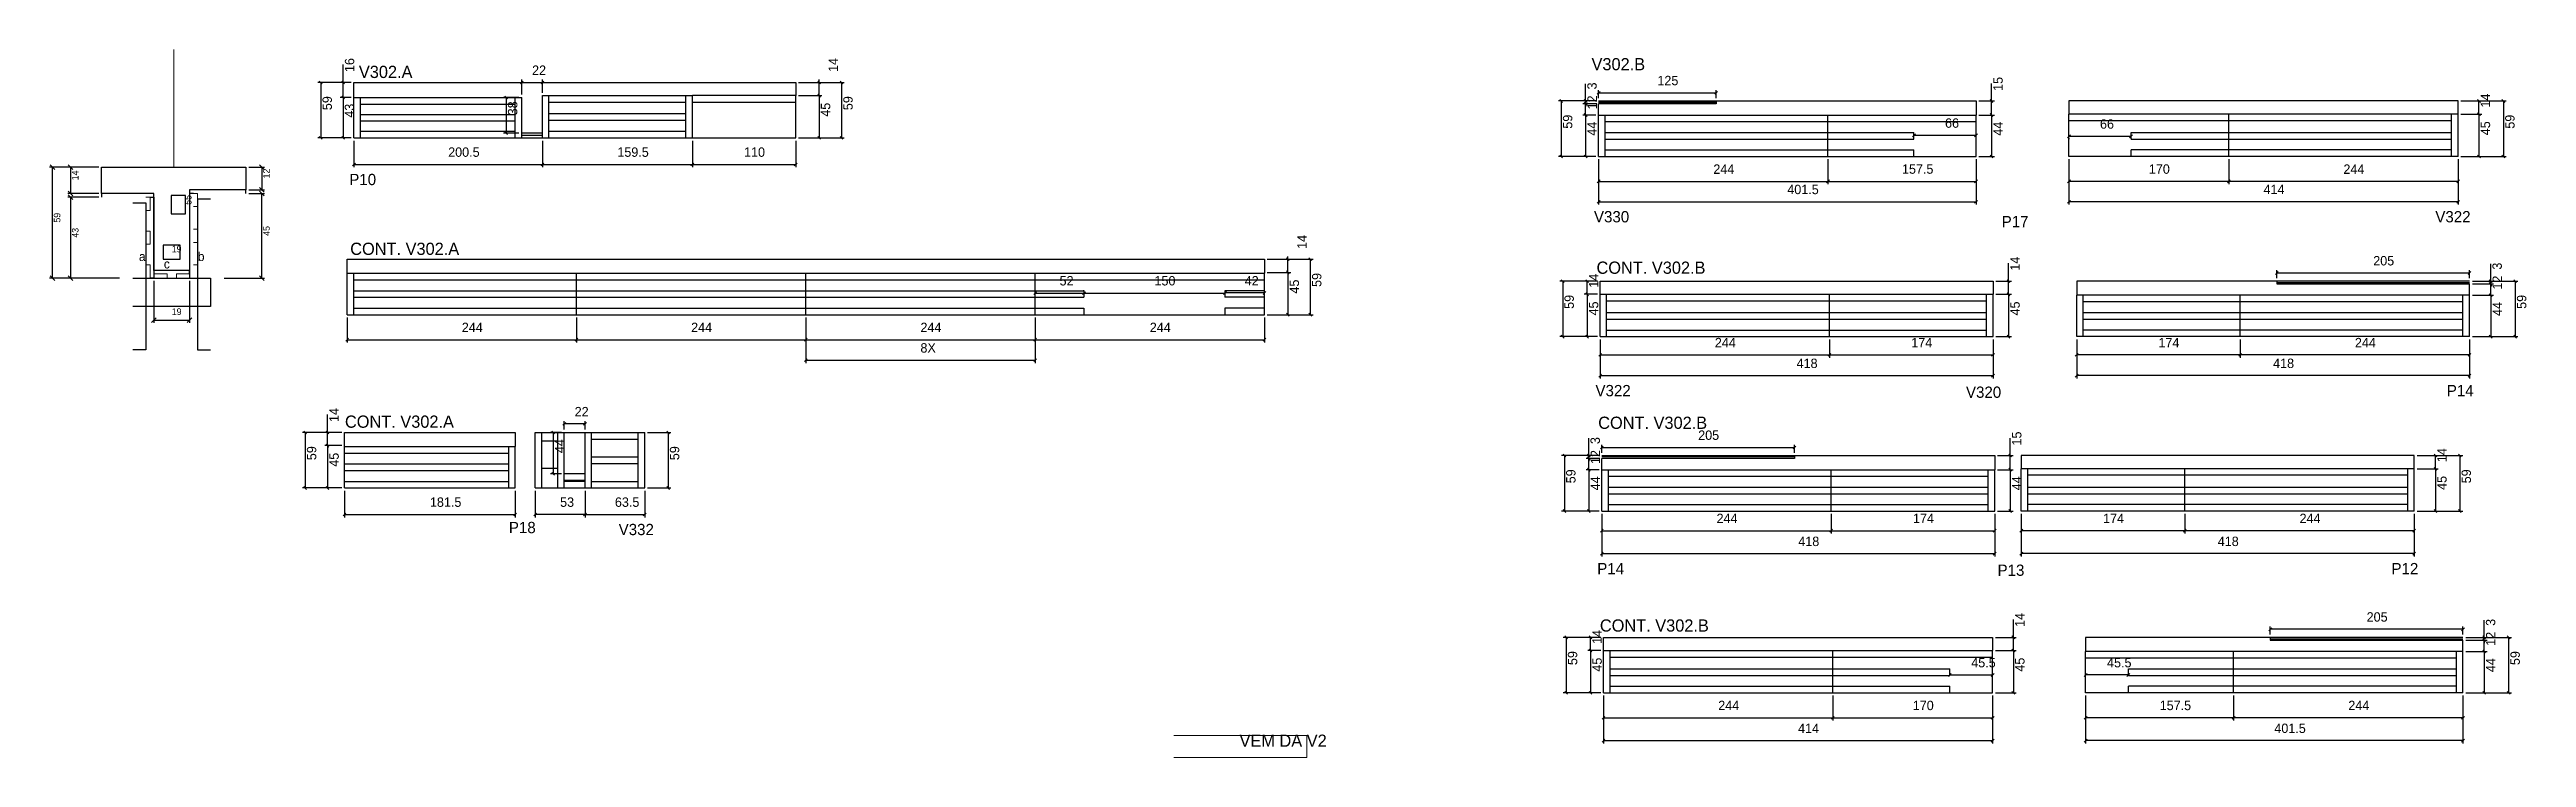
# Model space of a CAD drawing. Header units: metres. Extents: x 3569 to 6205, y 6422 to 7174.
import ezdxf

# ---------------------------------------------------------------- set-up
doc = ezdxf.new("R2010")
doc.units = ezdxf.units.M
for name, color, linetype in [('5', 7, 'Continuous'), ('CONCRETO', 7, 'Continuous'), ('COTA', 7, 'Continuous'), ('Cota Seção (2x)', 7, 'Continuous'), ('detalhes', 7, 'Continuous'), ('Madeira', 7, 'Continuous'), ('Painéis', 7, 'Continuous'), ('SARR_2.2x7', 7, 'Continuous'), ('SARR_3.5x7', 7, 'Continuous'), ('SARR_EDITAR', 7, 'Continuous'), ('Texto Seção', 7, 'Continuous')]:
    doc.layers.add(name, color=color, linetype=linetype)

msp = doc.modelspace()

# ---------------------------------------------------------------- linework, layer by layer
at = {"layer": 'CONCRETO', "color": 251, "lineweight": 25}
msp.add_lwpolyline([(3624.7, 7021.2), (3624.7, 7049.2), (3778.3, 7049.2), (3778.3, 7025.2), (3718.3, 7025.2), (3718.3, 6939.2), (3680.3, 6939.2), (3680.3, 7021.2)], dxfattribs=at)
at = {"layer": 'COTA', "color": 4, "lineweight": 25}
for p, q in [((3881.6, 7139.3), (3881.6, 7158.3)), ((4071.7, 7126.3), (4071.7, 7142.3)), ((4093.7, 7128.3), (4093.7, 7142.3)), ((4388.1, 7139.3), (4388.1, 7142.3)), ((3890.2, 7139.3), (3854.8, 7139.3)), ((3857.8, 7139.3), (3857.8, 7080.3)), ((3890.2, 7139.3), (3878.6, 7139.3)), ((3890.2, 7123.3), (3878.6, 7123.3)), ((3890.2, 7123.3), (3878.6, 7123.3)), ((3881.6, 7123.3), (3881.6, 7139.3)), ((3881.6, 7123.3), (3881.6, 7080.3)), ((4068.7, 7123.3), (4052.2, 7123.3)), ((4055.2, 7123.3), (4055.2, 7085.3)), ((4071.7, 7139.3), (4093.7, 7139.3)), ((4366.2, 7139.3), (4391.1, 7139.3)), ((4366.2, 7139.3), (4414.9, 7139.3)), ((4366.2, 7125.3), (4391.1, 7125.3)), ((4366.2, 7125.3), (4391.1, 7125.3)), ((4388.1, 7125.3), (4388.1, 7139.3)), ((4388.1, 7125.3), (4388.1, 7080.3)), ((4411.9, 7139.3), (4411.9, 7080.3)), ((5214.5, 7119.6), (5174.6, 7119.6)), ((5177.6, 7119.6), (5177.6, 7060.6)), ((5214.5, 7119.6), (5200.6, 7119.6)), ((5214.5, 7116.6), (5200.6, 7116.6)), ((5214.5, 7116.6), (5200.6, 7116.6)), ((5203.6, 7119.6), (5203.6, 7137.9)), ((5203.6, 7116.6), (5203.6, 7119.6)), ((5203.6, 7104.6), (5203.6, 7116.6)), ((5203.6, 7116.6), (5203.6, 7113.6)), ((5217.5, 7122.6), (5217.5, 7131.2)), ((5217.5, 7128.2), (5342.5, 7128.2)), ((5342.5, 7122.6), (5342.5, 7131.2)), ((5622, 7119.6), (5638.5, 7119.6)), ((5635.5, 7119.6), (5635.5, 7138)), ((5635.5, 7104.6), (5635.5, 7119.6)), ((6134.9, 7119.6), (6157.1, 7119.6)), ((6134.9, 7119.6), (6183.1, 7119.6)), ((6154.1, 7105.6), (6154.1, 7119.6)), ((6180.1, 7119.6), (6180.1, 7060.6)), ((5214.5, 7104.6), (5200.6, 7104.6)), ((5214.5, 7104.6), (5200.6, 7104.6)), ((5203.6, 7104.6), (5203.6, 7060.6)), ((5622, 7104.6), (5638.5, 7104.6)), ((5622, 7104.6), (5638.5, 7104.6)), ((5635.5, 7104.6), (5635.5, 7060.6)), ((6134.9, 7105.6), (6157.1, 7105.6)), ((6134.9, 7105.6), (6157.1, 7105.6)), ((6154.1, 7105.6), (6154.1, 7060.6)), ((3890.2, 7080.3), (3854.8, 7080.3)), ((3890.2, 7080.3), (3878.6, 7080.3)), ((3893.2, 7077.3), (3893.2, 7049.1)), ((4068.7, 7085.3), (4052.2, 7085.3)), ((4093.7, 7077.3), (4093.7, 7049.1)), ((4093.7, 7077.3), (4093.7, 7049.1)), ((4253.2, 7077.3), (4253.2, 7049.1)), ((4253.2, 7077.3), (4253.2, 7049.1)), ((4363.2, 7077.3), (4363.2, 7049.1)), ((4366.2, 7080.3), (4391.1, 7080.3)), ((4366.2, 7080.3), (4414.9, 7080.3)), ((3621.7, 7049.2), (3569.3, 7049.2)), ((3572.3, 6931.2), (3572.3, 7049.2)), ((3621.7, 7049.2), (3588.6, 7049.2)), ((3591.6, 7049.2), (3591.6, 7021.2)), ((3781.3, 7049.2), (3798.1, 7049.2)), ((3795.1, 7049.2), (3795.1, 7025.2)), ((3893.2, 7052.1), (4093.7, 7052.1)), ((4093.7, 7052.1), (4253.2, 7052.1)), ((4253.2, 7052.1), (4363.2, 7052.1)), ((5214.5, 7060.6), (5174.6, 7060.6)), ((5214.5, 7060.6), (5200.6, 7060.6)), ((5217.5, 7057.6), (5217.5, 7031.1)), ((5217.5, 7057.6), (5217.5, 7009.4)), ((5461.5, 7057.6), (5461.5, 7031.1)), ((5461.5, 7057.6), (5461.5, 7031.1)), ((5619, 7057.6), (5619, 7031.1)), ((5619, 7057.6), (5619, 7009.4)), ((5622, 7060.6), (5638.5, 7060.6)), ((5717.9, 7057.6), (5717.9, 7031.1)), ((5717.9, 7057.6), (5717.9, 7009.4)), ((5887.9, 7057.6), (5887.9, 7031.1)), ((5887.9, 7057.6), (5887.9, 7031.1)), ((6131.9, 7057.6), (6131.9, 7031.1)), ((6131.9, 7057.6), (6131.9, 7009.4)), ((6134.9, 7060.6), (6157.1, 7060.6)), ((6134.9, 7060.6), (6183.1, 7060.6)), ((3621.7, 7021.2), (3588.6, 7021.2)), ((3621.7, 7017.2), (3588.6, 7017.2)), ((3591.6, 7017.2), (3591.6, 6931.2)), ((3781.3, 7025.2), (3798.1, 7025.2)), ((3781.3, 7021.2), (3798.1, 7021.2)), ((3795.1, 6931.2), (3795.1, 7021.2)), ((5217.5, 7034.1), (5461.5, 7034.1)), ((5217.5, 7012.4), (5619, 7012.4)), ((5461.5, 7034.1), (5619, 7034.1)), ((5887.9, 7034.1), (5717.9, 7034.1)), ((6131.9, 7012.4), (5717.9, 7012.4)), ((6131.9, 7034.1), (5887.9, 7034.1)), ((3643.7, 6931.2), (3569.3, 6931.2)), ((3643.7, 6931.2), (3588.6, 6931.2)), ((3754.9, 6931.2), (3798.1, 6931.2)), ((4864.9, 6951.3), (4889.8, 6951.3)), ((4864.9, 6951.3), (4913.7, 6951.3)), ((4864.9, 6937.3), (4889.8, 6937.3)), ((4864.9, 6937.3), (4889.8, 6937.3)), ((4886.8, 6951.3), (4886.8, 6954.3)), ((4886.8, 6937.3), (4886.8, 6951.3)), ((4886.8, 6937.3), (4886.8, 6892.3)), ((4910.7, 6951.3), (4910.7, 6892.3)), ((5653.6, 6928), (5653.6, 6947.2)), ((5939.1, 6931), (5939.1, 6939.6)), ((6144.1, 6936.6), (5939.1, 6936.6)), ((6144.1, 6931), (6144.1, 6939.6)), ((6166.6, 6928), (6166.6, 6946.4)), ((3680.3, 6928.2), (3680.3, 6883.5)), ((3718.3, 6928.2), (3718.3, 6883.5)), ((4617.9, 6917.3), (4617.9, 6918.3)), ((4617.9, 6915.3), (4669.9, 6915.3)), ((4669.9, 6917.3), (4669.9, 6918.3)), ((4669.9, 6915.3), (4819.9, 6915.3)), ((4861.9, 6915.4), (4819.9, 6915.4)), ((4861.9, 6913.8), (4861.9, 6918.4)), ((5216.1, 6928), (5176.2, 6928)), ((5179.2, 6928), (5179.2, 6869)), ((5216.1, 6928), (5202.2, 6928)), ((5216.1, 6914), (5202.2, 6914)), ((5216.1, 6914), (5202.2, 6914)), ((5205.2, 6914), (5205.2, 6928)), ((5205.2, 6914), (5205.2, 6869)), ((5640.1, 6928), (5656.6, 6928)), ((5640.1, 6914), (5656.6, 6914)), ((5640.1, 6914), (5656.6, 6914)), ((5653.6, 6914), (5653.6, 6928)), ((5653.6, 6914), (5653.6, 6869)), ((6147.1, 6928), (6169.6, 6928)), ((6147.1, 6928), (6195.6, 6928)), ((6147.1, 6925), (6169.6, 6925)), ((6147.1, 6925), (6169.6, 6925)), ((6147.1, 6913), (6169.6, 6913)), ((6147.1, 6913), (6169.6, 6913)), ((6166.6, 6925), (6166.6, 6928)), ((6166.6, 6913), (6166.6, 6925)), ((6166.6, 6925), (6166.6, 6922)), ((6166.6, 6913), (6166.6, 6869)), ((6192.6, 6928), (6192.6, 6869)), ((3680.3, 6886.5), (3718.3, 6886.5)), ((3885.9, 6889.3), (3885.9, 6862.7)), ((4129.9, 6889.3), (4129.9, 6862.7)), ((4129.9, 6889.3), (4129.9, 6862.7)), ((4373.9, 6889.3), (4373.9, 6840.9)), ((4373.9, 6889.3), (4373.9, 6862.7)), ((4373.9, 6889.3), (4373.9, 6862.7)), ((4617.9, 6889.3), (4617.9, 6840.9)), ((4617.9, 6889.3), (4617.9, 6862.7)), ((4617.9, 6889.3), (4617.9, 6862.7)), ((4861.9, 6889.3), (4861.9, 6862.7)), ((4864.9, 6892.3), (4889.8, 6892.3)), ((4864.9, 6892.3), (4913.7, 6892.3)), ((3885.9, 6865.7), (4129.9, 6865.7)), ((4129.9, 6865.7), (4373.9, 6865.7)), ((4373.9, 6865.7), (4617.9, 6865.7)), ((4617.9, 6865.7), (4861.9, 6865.7)), ((5216.1, 6869), (5176.2, 6869)), ((5216.1, 6869), (5202.2, 6869)), ((5219.1, 6866), (5219.1, 6846.6)), ((5219.1, 6866), (5219.1, 6824.5)), ((5463.1, 6866), (5463.1, 6846.6)), ((5463.1, 6866), (5463.1, 6846.6)), ((5637.1, 6866), (5637.1, 6846.6)), ((5637.1, 6866), (5637.1, 6824.5)), ((5640.1, 6869), (5656.6, 6869)), ((5726.1, 6866), (5726.1, 6846.6)), ((5726.1, 6866), (5726.1, 6824.5)), ((5900.1, 6866), (5900.1, 6846.6)), ((5900.1, 6866), (5900.1, 6846.6)), ((6144.1, 6866), (6144.1, 6846.6)), ((6144.1, 6866), (6144.1, 6824.5)), ((6147.1, 6869), (6169.6, 6869)), ((6147.1, 6869), (6195.6, 6869)), ((4373.9, 6843.9), (4617.9, 6843.9)), ((5219.1, 6849.6), (5463.1, 6849.6)), ((5219.1, 6827.5), (5637.1, 6827.5)), ((5463.1, 6849.6), (5637.1, 6849.6)), ((5900.1, 6849.6), (5726.1, 6849.6)), ((6144.1, 6827.5), (5726.1, 6827.5)), ((6144.1, 6849.6), (5900.1, 6849.6)), ((3865.1, 6767.1), (3865.1, 6786.2)), ((4117, 6770.1), (4117, 6779.2)), ((4139, 6776.2), (4117, 6776.2)), ((4139, 6770.1), (4139, 6779.2)), ((3880.2, 6767.1), (3838.3, 6767.1)), ((3841.3, 6767.1), (3841.3, 6708.1)), ((3880.2, 6767.1), (3862.1, 6767.1)), ((3880.2, 6753.1), (3862.1, 6753.1)), ((3880.2, 6753.1), (3862.1, 6753.1)), ((3865.1, 6753.1), (3865.1, 6767.1)), ((3865.1, 6753.1), (3865.1, 6708.1)), ((4114, 6767.1), (4102.2, 6767.1)), ((4105.2, 6767.1), (4105.2, 6723.1)), ((4205.5, 6767.1), (4230.4, 6767.1)), ((4227.4, 6767.1), (4227.4, 6708.1)), ((5207.1, 6742.5), (5207.1, 6760.9)), ((5220.9, 6745.5), (5220.9, 6754.1)), ((5220.9, 6751.1), (5425.9, 6751.1)), ((5425.9, 6745.5), (5425.9, 6754.1)), ((5655.4, 6742.5), (5655.4, 6760.9)), ((4114, 6723.1), (4102.2, 6723.1)), ((5217.9, 6742.5), (5178.1, 6742.5)), ((5181.1, 6742.5), (5181.1, 6683.5)), ((5217.9, 6742.5), (5204.1, 6742.5)), ((5217.9, 6739.5), (5204.1, 6739.5)), ((5217.9, 6739.5), (5204.1, 6739.5)), ((5217.9, 6727.5), (5204.1, 6727.5)), ((5217.9, 6727.5), (5204.1, 6727.5)), ((5207.1, 6739.5), (5207.1, 6742.5)), ((5207.1, 6727.5), (5207.1, 6739.5)), ((5207.1, 6739.5), (5207.1, 6736.5)), ((5207.1, 6727.5), (5207.1, 6683.5)), ((5641.9, 6742.5), (5658.4, 6742.5)), ((5641.9, 6727.5), (5658.4, 6727.5)), ((5641.9, 6727.5), (5658.4, 6727.5)), ((5655.4, 6727.5), (5655.4, 6742.5)), ((5655.4, 6727.5), (5655.4, 6683.5)), ((6088.2, 6742.5), (6110.8, 6742.5)), ((6088.2, 6742.5), (6136.8, 6742.5)), ((6088.2, 6728.5), (6110.8, 6728.5)), ((6088.2, 6728.5), (6110.8, 6728.5)), ((6107.8, 6728.5), (6107.8, 6742.5)), ((6107.8, 6728.5), (6107.8, 6683.5)), ((6133.8, 6742.5), (6133.8, 6683.5)), ((3880.2, 6708.1), (3838.3, 6708.1)), ((3880.2, 6708.1), (3862.1, 6708.1)), ((3883.2, 6705.1), (3883.2, 6676.8)), ((4064.7, 6705.1), (4064.7, 6676.8)), ((4086, 6705.1), (4086, 6676.8)), ((4139, 6705.1), (4139, 6676.8)), ((4139, 6705.1), (4139, 6676.8)), ((4202.5, 6705.1), (4202.5, 6676.8)), ((4205.5, 6708.1), (4230.4, 6708.1)), ((3883.2, 6679.8), (4064.7, 6679.8)), ((4139, 6679.8), (4086, 6679.8)), ((4139, 6679.8), (4202.5, 6679.8)), ((5217.9, 6683.5), (5178.1, 6683.5)), ((5217.9, 6683.5), (5204.1, 6683.5)), ((5220.9, 6680.5), (5220.9, 6659.6)), ((5220.9, 6680.5), (5220.9, 6635.2)), ((5464.9, 6680.5), (5464.9, 6659.6)), ((5464.9, 6680.5), (5464.9, 6659.6)), ((5638.9, 6680.5), (5638.9, 6659.6)), ((5638.9, 6680.5), (5638.9, 6635.2)), ((5641.9, 6683.5), (5658.4, 6683.5)), ((5667.2, 6680.5), (5667.2, 6659.6)), ((5667.2, 6680.5), (5667.2, 6635.2)), ((5841.2, 6680.5), (5841.2, 6659.6)), ((5841.2, 6680.5), (5841.2, 6659.6)), ((6085.2, 6680.5), (6085.2, 6659.6)), ((6085.2, 6680.5), (6085.2, 6635.2)), ((6088.2, 6683.5), (6110.8, 6683.5)), ((6088.2, 6683.5), (6136.8, 6683.5)), ((5220.9, 6662.6), (5464.9, 6662.6)), ((5464.9, 6662.6), (5638.9, 6662.6)), ((5841.2, 6662.6), (5667.2, 6662.6)), ((6085.2, 6662.6), (5841.2, 6662.6)), ((5220.9, 6638.2), (5638.9, 6638.2)), ((6085.2, 6638.2), (5667.2, 6638.2)), ((5658.7, 6549.2), (5658.7, 6568.3)), ((6159.7, 6549.2), (6159.7, 6567.6)), ((5219.7, 6549.2), (5179.9, 6549.2)), ((5182.9, 6549.2), (5182.9, 6490.2)), ((5219.7, 6549.2), (5205.9, 6549.2)), ((5208.9, 6535.2), (5208.9, 6549.2)), ((5639.7, 6549.2), (5661.7, 6549.2)), ((5658.7, 6535.2), (5658.7, 6549.2)), ((5932.1, 6552.2), (5932.1, 6560.8)), ((6137.1, 6557.8), (5932.1, 6557.8)), ((6137.1, 6552.2), (6137.1, 6560.8)), ((6140.1, 6549.2), (6162.7, 6549.2)), ((6140.1, 6549.2), (6188.7, 6549.2)), ((6140.1, 6546.2), (6162.7, 6546.2)), ((6140.1, 6546.2), (6162.7, 6546.2)), ((6159.7, 6546.2), (6159.7, 6549.2)), ((6159.7, 6534.2), (6159.7, 6546.2)), ((6159.7, 6546.2), (6159.7, 6543.2)), ((6185.7, 6549.2), (6185.7, 6490.2)), ((5219.7, 6535.2), (5205.9, 6535.2)), ((5219.7, 6535.2), (5205.9, 6535.2)), ((5208.9, 6535.2), (5208.9, 6490.2)), ((5639.7, 6535.2), (5661.7, 6535.2)), ((5639.7, 6535.2), (5661.7, 6535.2)), ((5658.7, 6535.2), (5658.7, 6490.2)), ((6140.1, 6534.2), (6162.7, 6534.2)), ((6140.1, 6534.2), (6162.7, 6534.2)), ((6159.7, 6534.2), (6159.7, 6490.2)), ((5219.7, 6490.2), (5179.9, 6490.2)), ((5219.7, 6490.2), (5205.9, 6490.2)), ((5222.7, 6487.2), (5222.7, 6460.7)), ((5222.7, 6487.2), (5222.7, 6436.4)), ((5466.7, 6487.2), (5466.7, 6460.7)), ((5466.7, 6487.2), (5466.7, 6460.7)), ((5591.2, 6509.2), (5636.7, 6509.2)), ((5636.7, 6487.2), (5636.7, 6460.7)), ((5636.7, 6487.2), (5636.7, 6436.4)), ((5639.7, 6490.2), (5661.7, 6490.2)), ((5781.1, 6509.2), (5735.6, 6509.2)), ((5735.6, 6487.2), (5735.6, 6460.7)), ((5735.6, 6487.2), (5735.6, 6436.4)), ((5893.1, 6487.2), (5893.1, 6460.7)), ((5893.1, 6487.2), (5893.1, 6460.7)), ((6137.1, 6487.2), (6137.1, 6460.7)), ((6137.1, 6487.2), (6137.1, 6436.4)), ((6140.1, 6490.2), (6162.7, 6490.2)), ((6140.1, 6490.2), (6188.7, 6490.2)), ((5222.7, 6463.7), (5466.7, 6463.7)), ((5466.7, 6463.7), (5636.7, 6463.7)), ((5893.1, 6463.7), (5735.6, 6463.7)), ((6137.1, 6463.7), (5893.1, 6463.7)), ((5222.7, 6439.4), (5636.7, 6439.4)), ((6137.1, 6439.4), (5735.6, 6439.4))]:
    msp.add_line(p, q, dxfattribs=at)
at = {"layer": 'COTA', "color": 0, "lineweight": 25}
for p, q in [((3859.3, 7137.8), (3856.3, 7140.8)), ((3883.1, 7137.8), (3880.1, 7140.8)), ((3883.1, 7121.8), (3880.1, 7124.8)), ((3880.1, 7124.8), (3883.1, 7121.8)), ((4056.7, 7121.8), (4053.7, 7124.8)), ((4073.2, 7140.8), (4070.2, 7137.8)), ((4092.2, 7137.8), (4095.2, 7140.8)), ((4389.6, 7137.8), (4386.6, 7140.8)), ((4389.6, 7123.8), (4386.6, 7126.8)), ((4386.6, 7126.8), (4389.6, 7123.8)), ((4413.4, 7137.8), (4410.4, 7140.8)), ((5179.1, 7118.1), (5176.1, 7121.1)), ((5202.1, 7121.1), (5205.1, 7118.1)), ((5205.1, 7115.1), (5202.1, 7118.1)), ((5205.1, 7115.1), (5202.1, 7118.1)), ((5219, 7129.7), (5216, 7126.7)), ((5341, 7126.7), (5344, 7129.7)), ((5637, 7118.1), (5634, 7121.1)), ((6155.6, 7118.1), (6152.6, 7121.1)), ((6181.6, 7118.1), (6178.6, 7121.1)), ((5205.1, 7103.1), (5202.1, 7106.1)), ((5202.1, 7106.1), (5205.1, 7103.1)), ((5637, 7103.1), (5634, 7106.1)), ((5634, 7106.1), (5637, 7103.1)), ((6155.6, 7104.1), (6152.6, 7107.1)), ((6152.6, 7107.1), (6155.6, 7104.1)), ((3856.3, 7081.8), (3859.3, 7078.8)), ((3880.1, 7081.8), (3883.1, 7078.8)), ((4053.7, 7086.8), (4056.7, 7083.8)), ((4386.6, 7081.8), (4389.6, 7078.8)), ((4410.4, 7081.8), (4413.4, 7078.8)), ((3894.7, 7053.6), (3891.7, 7050.6)), ((4092.2, 7050.6), (4095.2, 7053.6)), ((4095.2, 7053.6), (4092.2, 7050.6)), ((4251.7, 7050.6), (4254.7, 7053.6)), ((4254.7, 7053.6), (4251.7, 7050.6)), ((4361.7, 7050.6), (4364.7, 7053.6)), ((5176.1, 7062.1), (5179.1, 7059.1)), ((5202.1, 7062.1), (5205.1, 7059.1)), ((5634, 7062.1), (5637, 7059.1)), ((6152.6, 7062.1), (6155.6, 7059.1)), ((6178.6, 7062.1), (6181.6, 7059.1)), ((5219, 7035.6), (5216, 7032.6)), ((5219, 7013.9), (5216, 7010.9)), ((5460, 7032.6), (5463, 7035.6)), ((5463, 7035.6), (5460, 7032.6)), ((5617.5, 7032.6), (5620.5, 7035.6)), ((5617.5, 7010.9), (5620.5, 7013.9)), ((5719.4, 7035.6), (5716.4, 7032.6)), ((5719.4, 7013.9), (5716.4, 7010.9)), ((5889.4, 7035.6), (5886.4, 7032.6)), ((5886.4, 7032.6), (5889.4, 7035.6)), ((6130.4, 7032.6), (6133.4, 7035.6)), ((6130.4, 7010.9), (6133.4, 7013.9)), ((4888.3, 6949.8), (4885.3, 6952.8)), ((4888.3, 6935.8), (4885.3, 6938.8)), ((4885.3, 6938.8), (4888.3, 6935.8)), ((4912.2, 6949.8), (4909.2, 6952.8)), ((5940.6, 6938.1), (5937.6, 6935.1)), ((6142.6, 6935.1), (6145.6, 6938.1)), ((4619.4, 6916.8), (4616.4, 6913.8)), ((4668.4, 6913.8), (4671.4, 6916.8)), ((4671.4, 6916.8), (4668.4, 6913.8)), ((4821.4, 6916.9), (4818.4, 6913.9)), ((4818.4, 6913.8), (4821.4, 6916.8)), ((4860.4, 6913.9), (4863.4, 6916.9)), ((5180.7, 6926.5), (5177.7, 6929.5)), ((5206.7, 6926.5), (5203.7, 6929.5)), ((5206.7, 6912.5), (5203.7, 6915.5)), ((5203.7, 6915.5), (5206.7, 6912.5)), ((5655.1, 6926.5), (5652.1, 6929.5)), ((5655.1, 6912.5), (5652.1, 6915.5)), ((5652.1, 6915.5), (5655.1, 6912.5)), ((6165.1, 6929.5), (6168.1, 6926.5)), ((6168.1, 6923.5), (6165.1, 6926.5)), ((6168.1, 6923.5), (6165.1, 6926.5)), ((6168.1, 6911.5), (6165.1, 6914.5)), ((6165.1, 6914.5), (6168.1, 6911.5)), ((6194.1, 6926.5), (6191.1, 6929.5)), ((4885.3, 6893.8), (4888.3, 6890.8)), ((4909.2, 6893.8), (4912.2, 6890.8)), ((3887.4, 6867.2), (3884.4, 6864.2)), ((4128.4, 6864.2), (4131.4, 6867.2)), ((4131.4, 6867.2), (4128.4, 6864.2)), ((4375.4, 6867.2), (4372.4, 6864.2)), ((4372.4, 6864.2), (4375.4, 6867.2)), ((4616.4, 6864.2), (4619.4, 6867.2)), ((4619.4, 6867.2), (4616.4, 6864.2)), ((4860.4, 6864.2), (4863.4, 6867.2)), ((5177.7, 6870.5), (5180.7, 6867.5)), ((5203.7, 6870.5), (5206.7, 6867.5)), ((5652.1, 6870.5), (5655.1, 6867.5)), ((6165.1, 6870.5), (6168.1, 6867.5)), ((6191.1, 6870.5), (6194.1, 6867.5)), ((4375.4, 6845.4), (4372.4, 6842.4)), ((4616.4, 6842.4), (4619.4, 6845.4)), ((5220.6, 6851.1), (5217.6, 6848.1)), ((5220.6, 6829), (5217.6, 6826)), ((5461.6, 6848.1), (5464.6, 6851.1)), ((5464.6, 6851.1), (5461.6, 6848.1)), ((5635.6, 6848.1), (5638.6, 6851.1)), ((5635.6, 6826), (5638.6, 6829)), ((5727.6, 6851.1), (5724.6, 6848.1)), ((5727.6, 6829), (5724.6, 6826)), ((5901.6, 6851.1), (5898.6, 6848.1)), ((5898.6, 6848.1), (5901.6, 6851.1)), ((6142.6, 6848.1), (6145.6, 6851.1)), ((6142.6, 6826), (6145.6, 6829)), ((4118.5, 6777.7), (4115.5, 6774.7)), ((4137.5, 6774.7), (4140.5, 6777.7)), ((3842.8, 6765.6), (3839.8, 6768.6)), ((3866.6, 6765.6), (3863.6, 6768.6)), ((3866.6, 6751.6), (3863.6, 6754.6)), ((3863.6, 6754.6), (3866.6, 6751.6)), ((4106.7, 6765.6), (4103.7, 6768.6)), ((4228.9, 6765.6), (4225.9, 6768.6)), ((5222.4, 6752.6), (5219.4, 6749.6)), ((5424.4, 6749.6), (5427.4, 6752.6)), ((4103.7, 6724.6), (4106.7, 6721.6)), ((5182.6, 6741), (5179.6, 6744)), ((5205.6, 6744), (5208.6, 6741)), ((5208.6, 6738), (5205.6, 6741)), ((5208.6, 6738), (5205.6, 6741)), ((5208.6, 6726), (5205.6, 6729)), ((5205.6, 6729), (5208.6, 6726)), ((5656.9, 6741), (5653.9, 6744)), ((5656.9, 6726), (5653.9, 6729)), ((5653.9, 6729), (5656.9, 6726)), ((6109.3, 6741), (6106.3, 6744)), ((6109.3, 6727), (6106.3, 6730)), ((6106.3, 6730), (6109.3, 6727)), ((6135.3, 6741), (6132.3, 6744)), ((3839.8, 6709.6), (3842.8, 6706.6)), ((3863.6, 6709.6), (3866.6, 6706.6)), ((4225.9, 6709.6), (4228.9, 6706.6)), ((3884.7, 6681.3), (3881.7, 6678.3)), ((4063.2, 6678.3), (4066.2, 6681.3)), ((4087.5, 6681.3), (4084.5, 6678.3)), ((4140.5, 6681.3), (4137.5, 6678.3)), ((4137.5, 6678.3), (4140.5, 6681.3)), ((4201, 6678.3), (4204, 6681.3)), ((5179.6, 6685), (5182.6, 6682)), ((5205.6, 6685), (5208.6, 6682)), ((5653.9, 6685), (5656.9, 6682)), ((6106.3, 6685), (6109.3, 6682)), ((6132.3, 6685), (6135.3, 6682)), ((5222.4, 6664.1), (5219.4, 6661.1)), ((5463.4, 6661.1), (5466.4, 6664.1)), ((5466.4, 6664.1), (5463.4, 6661.1)), ((5637.4, 6661.1), (5640.4, 6664.1)), ((5668.7, 6664.1), (5665.7, 6661.1)), ((5842.7, 6664.1), (5839.7, 6661.1)), ((5839.7, 6661.1), (5842.7, 6664.1)), ((6083.7, 6661.1), (6086.7, 6664.1)), ((5222.4, 6639.7), (5219.4, 6636.7)), ((5637.4, 6636.7), (5640.4, 6639.7)), ((5668.7, 6639.7), (5665.7, 6636.7)), ((6083.7, 6636.7), (6086.7, 6639.7)), ((5184.4, 6547.7), (5181.4, 6550.7)), ((5210.4, 6547.7), (5207.4, 6550.7)), ((5210.4, 6533.7), (5207.4, 6536.7)), ((5207.4, 6536.7), (5210.4, 6533.7)), ((5660.2, 6547.7), (5657.2, 6550.7)), ((5660.2, 6533.7), (5657.2, 6536.7)), ((5657.2, 6536.7), (5660.2, 6533.7)), ((5933.6, 6559.3), (5930.6, 6556.3)), ((6135.6, 6556.3), (6138.6, 6559.3)), ((6158.2, 6550.7), (6161.2, 6547.7)), ((6161.2, 6544.7), (6158.2, 6547.7)), ((6161.2, 6544.7), (6158.2, 6547.7)), ((6161.2, 6532.7), (6158.2, 6535.7)), ((6158.2, 6535.7), (6161.2, 6532.7)), ((6187.2, 6547.7), (6184.2, 6550.7)), ((5592.7, 6510.7), (5589.7, 6507.7)), ((5635.2, 6507.7), (5638.2, 6510.7)), ((5737.1, 6510.7), (5734.1, 6507.7)), ((5779.6, 6507.7), (5782.6, 6510.7)), ((5181.4, 6491.7), (5184.4, 6488.7)), ((5207.4, 6491.7), (5210.4, 6488.7)), ((5657.2, 6491.7), (5660.2, 6488.7)), ((6158.2, 6491.7), (6161.2, 6488.7)), ((6184.2, 6491.7), (6187.2, 6488.7)), ((5224.2, 6465.2), (5221.2, 6462.2)), ((5465.2, 6462.2), (5468.2, 6465.2)), ((5468.2, 6465.2), (5465.2, 6462.2)), ((5635.2, 6462.2), (5638.2, 6465.2)), ((5737.1, 6465.2), (5734.1, 6462.2)), ((5894.6, 6465.2), (5891.6, 6462.2)), ((5891.6, 6462.2), (5894.6, 6465.2)), ((6135.6, 6462.2), (6138.6, 6465.2)), ((5224.2, 6440.9), (5221.2, 6437.9)), ((5635.2, 6437.9), (5638.2, 6440.9)), ((5737.1, 6440.9), (5734.1, 6437.9)), ((6135.6, 6437.9), (6138.6, 6440.9))]:
    msp.add_line(p, q, dxfattribs=at)
at = {"layer": 'COTA', "color": 241, "lineweight": 25}
for p, q in [((3893.2, 7123.3), (3893.2, 7139.3)), ((3893.2, 7139.3), (4363.2, 7139.3)), ((4363.2, 7139.3), (4363.2, 7125.3)), ((5217.5, 7104.6), (5217.5, 7116.6)), ((5342.5, 7119.6), (5619, 7119.6)), ((5619, 7119.6), (5619, 7104.6)), ((5717.9, 7119.6), (5717.9, 7105.6)), ((6131.9, 7119.6), (5717.9, 7119.6)), ((6131.9, 7105.6), (6131.9, 7119.6)), ((3885.9, 6936.3), (3885.9, 6951.3)), ((3885.9, 6951.3), (4861.9, 6951.3)), ((4861.9, 6951.3), (4861.9, 6936.3)), ((5219.1, 6914), (5219.1, 6928)), ((5219.1, 6928), (5637.1, 6928)), ((5637.1, 6928), (5637.1, 6914)), ((5726.1, 6928), (5726.1, 6913)), ((5939.1, 6928), (5726.1, 6928)), ((6144.1, 6913), (6144.1, 6925)), ((3883.2, 6752.1), (3883.2, 6767.1)), ((3883.2, 6767.1), (4064.7, 6767.1)), ((4064.7, 6767.1), (4064.7, 6752.1)), ((4117, 6767.1), (4139, 6767.1)), ((5220.9, 6727.5), (5220.9, 6739.5)), ((5425.9, 6742.5), (5638.9, 6742.5)), ((5638.9, 6742.5), (5638.9, 6727.5)), ((5667.2, 6742.5), (5667.2, 6728.5)), ((6085.2, 6742.5), (5667.2, 6742.5)), ((6085.2, 6728.5), (6085.2, 6742.5)), ((5222.7, 6535.2), (5222.7, 6549.2)), ((5222.7, 6549.2), (5636.7, 6549.2)), ((5636.7, 6549.2), (5636.7, 6535.2)), ((5735.6, 6549.2), (5735.6, 6534.2)), ((5932.1, 6549.2), (5735.6, 6549.2)), ((6137.1, 6534.2), (6137.1, 6546.2))]:
    msp.add_line(p, q, dxfattribs=at)
at = {"layer": 'COTA', "color": 0, "lineweight": 25}
for points in [[(3574.8, 7046.7), (3569.8, 7051.7)], [(3594.1, 7046.7), (3589.1, 7051.7)], [(3797.6, 7046.7), (3792.6, 7051.7)], [(3589.1, 7023.7), (3594.1, 7018.7)], [(3594.1, 7014.7), (3589.1, 7019.7)], [(3792.6, 7027.7), (3797.6, 7022.7)], [(3797.6, 7018.7), (3792.6, 7023.7)], [(3569.8, 6933.7), (3574.8, 6928.7)], [(3589.1, 6933.7), (3594.1, 6928.7)], [(3792.6, 6933.7), (3797.6, 6928.7)], [(3682.8, 6889), (3677.8, 6884)], [(3715.8, 6884), (3720.8, 6889)]]:
    msp.add_lwpolyline(points, dxfattribs=at)
at = {"layer": 'Cota Seção (2x)', "color": 180, "lineweight": 25}
for p, q in [((3713.8, 7018.9), (3698.8, 7018.9)), ((3698.8, 7018.9), (3698.8, 6999.6)), ((3713.8, 6999.6), (3713.8, 7018.9)), ((3698.8, 6999.6), (3713.8, 6999.6)), ((3708.3, 6966.2), (3690.3, 6966.2)), ((3690.3, 6966.2), (3690.3, 6951.2)), ((3708.3, 6951.2), (3708.3, 6966.2)), ((3690.3, 6951.2), (3708.3, 6951.2))]:
    msp.add_line(p, q, dxfattribs=at)
at = {"layer": 'Madeira', "color": 126, "lineweight": 18}
for points in [[(3671.9, 7003.2), (3676.3, 7003.2), (3676.3, 7017.2), (3671.9, 7017.2)], [(3722.3, 7007.2), (3726.7, 7007.2), (3726.7, 7021.2), (3722.3, 7021.2)], [(3671.9, 6967.2), (3676.3, 6967.2), (3676.3, 6981.2), (3671.9, 6981.2)], [(3722.3, 6969.2), (3726.7, 6969.2), (3726.7, 6983.2), (3722.3, 6983.2)], [(3671.9, 6931.2), (3676.3, 6931.2), (3676.3, 6945.2), (3671.9, 6945.2)], [(3680.3, 6931.2), (3680.3, 6935.6), (3694.3, 6935.6), (3694.3, 6931.2)], [(3718.3, 6931.2), (3718.3, 6935.6), (3704.3, 6935.6), (3704.3, 6931.2)], [(3722.3, 6931.2), (3726.7, 6931.2), (3726.7, 6945.2), (3722.3, 6945.2)]]:
    msp.add_lwpolyline(points, dxfattribs=at)
at = {"layer": 'Painéis', "color": 200, "lineweight": 25}
for p, q in [((3893.2, 7123.3), (4071.7, 7123.3)), ((3893.2, 7080.3), (3893.2, 7123.3)), ((4071.7, 7085.3), (4071.7, 7123.3)), ((4093.7, 7125.3), (4253.2, 7125.3)), ((4093.7, 7080.3), (4093.7, 7125.3)), ((4253.2, 7080.3), (4253.2, 7125.3)), ((4363.2, 7125.3), (4253.2, 7125.3)), ((4363.2, 7080.3), (4363.2, 7125.3)), ((5217.5, 7104.6), (5619, 7104.6)), ((5217.5, 7060.6), (5217.5, 7104.6)), ((5461.5, 7060.6), (5461.5, 7104.6)), ((5619, 7060.6), (5619, 7104.6)), ((6131.9, 7105.6), (5717.9, 7105.6)), ((5717.9, 7060.6), (5717.9, 7105.6)), ((5887.9, 7060.6), (5887.9, 7105.6)), ((6131.9, 7060.6), (6131.9, 7105.6)), ((3893.2, 7080.3), (4093.7, 7080.3)), ((4093.7, 7085.3), (4071.7, 7085.3)), ((4093.7, 7080.3), (4093.7, 7085.3)), ((4093.7, 7080.3), (4253.2, 7080.3)), ((4253.2, 7080.3), (4363.2, 7080.3)), ((5217.5, 7060.6), (5619, 7060.6)), ((6131.9, 7060.6), (5717.9, 7060.6)), ((3885.9, 6936.3), (4861.9, 6936.3)), ((3885.9, 6892.3), (3885.9, 6936.3)), ((3885.9, 6892.3), (3885.9, 6936.3)), ((4129.9, 6892.3), (4129.9, 6936.3)), ((4373.9, 6892.3), (4373.9, 6936.3)), ((4617.9, 6892.3), (4617.9, 6936.3)), ((4617.9, 6892.3), (4617.9, 6936.3)), ((4861.9, 6892.3), (4861.9, 6936.3)), ((4861.9, 6892.3), (4861.9, 6936.3)), ((5219.1, 6914), (5637.1, 6914)), ((5219.1, 6869), (5219.1, 6914)), ((5463.1, 6869), (5463.1, 6914)), ((5637.1, 6869), (5637.1, 6914)), ((6144.1, 6913), (5726.1, 6913)), ((5726.1, 6869), (5726.1, 6913)), ((5900.1, 6869), (5900.1, 6913)), ((6144.1, 6869), (6144.1, 6913)), ((3885.9, 6892.3), (4861.9, 6892.3)), ((5219.1, 6869), (5637.1, 6869)), ((6144.1, 6869), (5726.1, 6869)), ((3883.2, 6752.1), (4064.7, 6752.1)), ((3883.2, 6708.1), (3883.2, 6752.1)), ((4064.7, 6708.1), (4064.7, 6752.1)), ((4086, 6767.1), (4117, 6767.1)), ((4086, 6708.1), (4086, 6767.1)), ((4117, 6723.1), (4117, 6767.1)), ((4139, 6767.1), (4202.5, 6767.1)), ((4139, 6708.1), (4139, 6767.1)), ((4202.5, 6708.1), (4202.5, 6767.1)), ((4139, 6723.1), (4117, 6723.1)), ((4139, 6708.1), (4139, 6723.1)), ((5220.9, 6727.5), (5638.9, 6727.5)), ((5220.9, 6683.5), (5220.9, 6727.5)), ((5464.9, 6683.5), (5464.9, 6727.5)), ((5638.9, 6683.5), (5638.9, 6727.5)), ((6085.2, 6728.5), (5667.2, 6728.5)), ((5667.2, 6683.5), (5667.2, 6728.5)), ((5841.2, 6683.5), (5841.2, 6728.5)), ((6085.2, 6683.5), (6085.2, 6728.5)), ((3883.2, 6708.1), (4064.7, 6708.1)), ((4086, 6708.1), (4139, 6708.1)), ((4139, 6708.1), (4202.5, 6708.1)), ((5220.9, 6683.5), (5638.9, 6683.5)), ((6085.2, 6683.5), (5667.2, 6683.5)), ((5222.7, 6535.2), (5636.7, 6535.2)), ((5222.7, 6490.2), (5222.7, 6535.2)), ((5466.7, 6490.2), (5466.7, 6535.2)), ((5636.7, 6490.2), (5636.7, 6535.2)), ((6137.1, 6534.2), (5735.6, 6534.2)), ((5735.6, 6490.2), (5735.6, 6534.2)), ((5893.1, 6490.2), (5893.1, 6534.2)), ((6137.1, 6490.2), (6137.1, 6534.2)), ((5222.7, 6490.2), (5636.7, 6490.2)), ((6137.1, 6490.2), (5735.6, 6490.2))]:
    msp.add_line(p, q, dxfattribs=at)
at = {"layer": 'Painéis', "color": 0, "lineweight": 25}
for p, q in [((5554.5, 7084.5), (5551.5, 7081.5)), ((5617.5, 7081.5), (5620.5, 7084.5)), ((5719.4, 7083.5), (5716.4, 7080.5)), ((5782.4, 7080.5), (5785.4, 7083.5))]:
    msp.add_line(p, q, dxfattribs=at)
at = {"layer": 'Painéis', "color": 4, "lineweight": 25}
for p, q in [((5553, 7085.6), (5553, 7086)), ((5619, 7083), (5553, 7083)), ((5619, 7085.6), (5619, 7086)), ((5717.9, 7082), (5783.9, 7082)), ((5717.9, 7080.1), (5717.9, 7079)), ((5783.9, 7079.6), (5783.9, 7079))]:
    msp.add_line(p, q, dxfattribs=at)
at = {"layer": 'Painéis', "color": 200, "lineweight": 25}
for points in [[(5217.5, 7119.6), (5342.5, 7119.6), (5342.5, 7116.6), (5217.5, 7116.6)], [(3680.3, 7017.2), (3680.3, 7021.2), (3624.7, 7021.2), (3624.7, 7017.2)], [(3676.3, 7017.2), (3680.3, 7017.2), (3680.3, 6931.2), (3676.3, 6931.2)], [(3778.3, 7021.2), (3778.3, 7025.2), (3718.3, 7025.2), (3718.3, 7021.2)], [(3722.3, 7021.2), (3718.3, 7021.2), (3718.3, 6931.2), (3722.3, 6931.2)], [(3718.3, 6935.6), (3718.3, 6939.2), (3680.3, 6939.2), (3680.3, 6935.6)], [(6144.1, 6928), (5939.1, 6928), (5939.1, 6925), (6144.1, 6925)], [(5220.9, 6742.5), (5425.9, 6742.5), (5425.9, 6739.5), (5220.9, 6739.5)], [(6137.1, 6549.2), (5932.1, 6549.2), (5932.1, 6546.2), (6137.1, 6546.2)]]:
    msp.add_lwpolyline(points, dxfattribs=at)
at = {"layer": 'SARR_2.2x7', "color": 40, "lineweight": 25}
for p, q in [((3900.1, 7080.3), (3900.1, 7123.3)), ((3900.1, 7116.3), (4064.7, 7116.3)), ((4064.7, 7080.3), (4064.7, 7123.3)), ((4071.7, 7080.3), (4071.7, 7123.3)), ((4100.6, 7080.3), (4100.6, 7125.3)), ((4100.6, 7118.3), (4246.2, 7118.3)), ((4246.2, 7080.3), (4246.2, 7125.3)), ((4253.2, 7118.3), (4363.2, 7118.3)), ((3900.1, 7105.3), (4064.7, 7105.3)), ((3900.1, 7098.3), (4064.7, 7098.3)), ((4100.6, 7106.3), (4246.2, 7106.3)), ((4100.6, 7099.3), (4246.2, 7099.3)), ((5224.4, 7060.6), (5224.4, 7104.6)), ((5224.4, 7097.6), (5461.5, 7097.6)), ((5461.5, 7097.6), (5619, 7097.6)), ((5887.9, 7098.6), (5717.9, 7098.6)), ((6124.9, 7098.6), (5887.9, 7098.6)), ((6124.9, 7060.6), (6124.9, 7105.6)), ((3900.1, 7087.3), (4064.7, 7087.3)), ((4100.6, 7087.3), (4246.2, 7087.3)), ((5224.4, 7086.1), (5461.5, 7086.1)), ((5224.4, 7079.1), (5461.5, 7079.1)), ((5224.4, 7067.6), (5461.5, 7067.6)), ((5461.5, 7086.1), (5553, 7086.1)), ((5461.5, 7079.1), (5553, 7079.1)), ((5461.5, 7067.6), (5553, 7067.6)), ((5553, 7079.1), (5553, 7086.1)), ((5553, 7060.6), (5553, 7067.6)), ((5783.9, 7086.1), (5887.9, 7086.1)), ((5783.9, 7079.1), (5783.9, 7086.1)), ((5783.9, 7079.1), (5887.9, 7079.1)), ((5887.9, 7067.6), (5783.9, 7067.6)), ((5783.9, 7060.6), (5783.9, 7067.6)), ((5887.9, 7086.1), (6124.9, 7086.1)), ((5887.9, 7079.1), (6124.9, 7079.1)), ((6124.9, 7067.6), (5887.9, 7067.6)), ((3892.9, 6892.3), (3892.9, 6936.3)), ((3892.9, 6929.3), (4129.9, 6929.3)), ((3892.9, 6917.8), (4129.9, 6917.8)), ((3892.9, 6910.8), (4129.9, 6910.8)), ((4129.9, 6929.3), (4373.9, 6929.3)), ((4129.9, 6917.8), (4373.9, 6917.8)), ((4129.9, 6910.8), (4373.9, 6910.8)), ((4373.9, 6929.3), (4617.9, 6929.3)), ((4373.9, 6917.8), (4617.9, 6917.8)), ((4373.9, 6910.8), (4617.9, 6910.8)), ((4617.9, 6929.3), (4861.9, 6929.3)), ((4617.9, 6917.8), (4669.9, 6917.8)), ((4617.9, 6910.8), (4669.9, 6910.8)), ((4669.9, 6917.8), (4669.9, 6910.8)), ((4861.9, 6917.8), (4819.9, 6917.8)), ((4819.9, 6917.8), (4819.9, 6910.8)), ((4861.9, 6910.8), (4819.9, 6910.8)), ((5226, 6869), (5226, 6914)), ((5226, 6907), (5463.1, 6907)), ((5463.1, 6907), (5630.1, 6907)), ((5630.1, 6869), (5630.1, 6914)), ((5733, 6869), (5733, 6913)), ((5900.1, 6906), (5733, 6906)), ((6137.1, 6906), (5900.1, 6906)), ((6137.1, 6869), (6137.1, 6913)), ((3892.9, 6899.3), (4129.9, 6899.3)), ((4129.9, 6899.3), (4373.9, 6899.3)), ((4373.9, 6899.3), (4617.9, 6899.3)), ((4617.9, 6899.3), (4669.9, 6899.3)), ((4669.9, 6899.3), (4669.9, 6892.3)), ((4861.9, 6899.3), (4819.9, 6899.3)), ((4819.9, 6899.3), (4819.9, 6892.3)), ((5226, 6894.5), (5463.1, 6894.5)), ((5226, 6887.5), (5463.1, 6887.5)), ((5463.1, 6894.5), (5630.1, 6894.5)), ((5463.1, 6887.5), (5630.1, 6887.5)), ((5733, 6894.5), (5900.1, 6894.5)), ((5733, 6887.5), (5900.1, 6887.5)), ((5900.1, 6894.5), (6137.1, 6894.5)), ((5900.1, 6887.5), (6137.1, 6887.5)), ((5226, 6876), (5463.1, 6876)), ((5463.1, 6876), (5630.1, 6876)), ((5900.1, 6876), (5733, 6876)), ((6137.1, 6876), (5900.1, 6876)), ((4057.8, 6708.1), (4057.8, 6752.1)), ((4093, 6708.1), (4093, 6767.1)), ((4093, 6758.1), (4110, 6758.1)), ((4110, 6708.1), (4110, 6767.1)), ((4117, 6708.1), (4117, 6767.1)), ((4146, 6708.1), (4146, 6767.1)), ((4146, 6760.1), (4195.5, 6760.1)), ((4195.5, 6708.1), (4195.5, 6767.1)), ((3883.2, 6745.1), (4057.8, 6745.1)), ((3883.2, 6733.6), (4057.8, 6733.6)), ((3883.2, 6726.6), (4057.8, 6726.6)), ((4093, 6729.1), (4110, 6729.1)), ((4146, 6741.1), (4195.5, 6741.1)), ((4146, 6734.1), (4195.5, 6734.1)), ((5227.9, 6683.5), (5227.9, 6727.5)), ((5227.9, 6720.5), (5464.9, 6720.5)), ((5464.9, 6720.5), (5631.9, 6720.5)), ((5631.9, 6683.5), (5631.9, 6727.5)), ((5674.2, 6683.5), (5674.2, 6728.5)), ((5841.2, 6721.5), (5674.2, 6721.5)), ((6078.3, 6721.5), (5841.2, 6721.5)), ((6078.3, 6683.5), (6078.3, 6728.5)), ((3883.2, 6715.1), (4057.8, 6715.1)), ((4139, 6716.1), (4117, 6716.1)), ((4139, 6715.1), (4117, 6715.1)), ((4146, 6715.1), (4195.5, 6715.1)), ((5227.9, 6709), (5464.9, 6709)), ((5227.9, 6702), (5464.9, 6702)), ((5464.9, 6709), (5631.9, 6709)), ((5464.9, 6702), (5631.9, 6702)), ((5674.2, 6709), (5841.2, 6709)), ((5674.2, 6702), (5841.2, 6702)), ((5841.2, 6709), (6078.3, 6709)), ((5841.2, 6702), (6078.3, 6702)), ((5227.9, 6690.5), (5464.9, 6690.5)), ((5464.9, 6690.5), (5631.9, 6690.5)), ((5841.2, 6690.5), (5674.2, 6690.5)), ((6078.3, 6690.5), (5841.2, 6690.5)), ((5229.6, 6490.2), (5229.6, 6535.2)), ((5229.6, 6528.2), (5466.7, 6528.2)), ((5229.6, 6515.7), (5466.7, 6515.7)), ((5466.7, 6528.2), (5636.7, 6528.2)), ((5466.7, 6515.7), (5591.2, 6515.7)), ((5591.2, 6508.7), (5591.2, 6515.7)), ((5893.1, 6527.2), (5735.6, 6527.2)), ((5781.1, 6515.7), (5893.1, 6515.7)), ((5781.1, 6508.7), (5781.1, 6515.7)), ((6130.2, 6527.2), (5893.1, 6527.2)), ((5893.1, 6515.7), (6130.2, 6515.7)), ((6130.2, 6490.2), (6130.2, 6534.2)), ((5229.6, 6508.7), (5466.7, 6508.7)), ((5229.6, 6497.2), (5466.7, 6497.2)), ((5466.7, 6508.7), (5591.2, 6508.7)), ((5466.7, 6497.2), (5591.2, 6497.2)), ((5591.2, 6490.2), (5591.2, 6497.2)), ((5781.1, 6508.7), (5893.1, 6508.7)), ((5893.1, 6497.2), (5781.1, 6497.2)), ((5781.1, 6490.2), (5781.1, 6497.2)), ((5893.1, 6508.7), (6130.2, 6508.7)), ((6130.2, 6497.2), (5893.1, 6497.2))]:
    msp.add_line(p, q, dxfattribs=at)
at = {"layer": 'SARR_3.5x7', "color": 81, "lineweight": 25}
for points in [[(3657.9, 7011.3), (3671.9, 7011.3), (3671.9, 6854.8), (3657.9, 6854.8)], [(3740.7, 7015.2), (3726.7, 7015.2), (3726.7, 6854.8), (3740.7, 6854.8)], [(3657.9, 6931.2), (3740.7, 6931.2), (3740.7, 6901.2), (3657.9, 6901.2)]]:
    msp.add_lwpolyline(points, dxfattribs=at)
at = {"layer": 'SARR_EDITAR', "color": 141, "lineweight": 25}
for p, q in [((5342.5, 7118.1), (5217.5, 7118.1)), ((4093.7, 7082.8), (4071.7, 7082.8)), ((5939.1, 6926.5), (6144.1, 6926.5)), ((5425.9, 6741), (5220.9, 6741)), ((5932.1, 6547.7), (6137.1, 6547.7))]:
    msp.add_line(p, q, dxfattribs=at)
at = {"layer": 'Texto Seção', "color": 252, "lineweight": 15}
msp.add_line((3701.5, 7049.2), (3701.5, 7174.2), dxfattribs=at)
at = {"layer": 'Texto Seção', "color": 7, "lineweight": 15}
msp.add_lwpolyline([(4765.6, 6444.7), (4907, 6444.7), (4907, 6421.5), (4765.6, 6421.5)], dxfattribs=at)

# ---------------------------------------------------------------- texts
at = {"layer": '5', "color": 5, "lineweight": 25}
for s, rotation, p in [('P10', 0, (3888.2, 7030.1)), ('V330', 0, (5212.5, 6990.5)), ('P17', 0, (5646.3, 6985.3)), ('V322', 360, (6107.7, 6990.5)), ('V322', 0, (5214.1, 6805.6)), ('V320', 0, (5608.3, 6803.9)), ('P14', 360, (6119.9, 6805.6)), ('P18', 0, (4058, 6660)), ('V332', 0, (4174.8, 6657.9)), ('P14', 0, (5216, 6616.3)), ('P13', 0, (5641.9, 6614.6)), ('P12', 360, (6061, 6616.3))]:
    msp.add_text(s, height=12, rotation=rotation, dxfattribs=at).set_placement(p)
at = {"layer": 'COTA', "color": 240, "lineweight": 25}
for s, p in [('16', (3893.5, 7150.3)), ('14', (4408.1, 7150.4)), ('15', (5647.4, 7130.3)), ('59', (3869.7, 7109.8)), ('43', (3893.4, 7101.8)), ('38', (4067, 7104.3)), ('45', (4399.9, 7102.8)), ('59', (4423.8, 7109.8)), ('3', (5215.4, 7131.8)), ('12', (5215.6, 7110.6)), ('14', (6166, 7112.6)), ('59', (5189.5, 7090.1)), ('44', (5215.5, 7082.6)), ('44', (5647.4, 7082.6)), ('45', (6166, 7083.1)), ('59', (6192, 7090.1)), ('14', (4906.8, 6962.3)), ('59', (4922.5, 6921.8)), ('14', (5217.2, 6921)), ('14', (5665.5, 6939.1)), ('3', (6178.4, 6940.2)), ('12', (6178.6, 6919)), ('45', (4898.7, 6914.8)), ('59', (5191.1, 6898.5)), ('45', (5217.1, 6891.5)), ('45', (5665.5, 6891.5)), ('44', (6178.6, 6891)), ('59', (6204.5, 6898.5)), ('14', (3877, 6778.1)), ('59', (3853.1, 6737.6)), ('44', (4117.1, 6745.1)), ('59', (4239.3, 6737.6)), ('3', (5218.8, 6754.7)), ('12', (5219, 6733.5)), ('15', (5667.3, 6753.2)), ('14', (6119.7, 6735.5)), ('45', (3877, 6730.6)), ('59', (5192.9, 6713)), ('45', (6119.7, 6706)), ('59', (6145.6, 6713)), ('44', (5219, 6705.5)), ('44', (5667.4, 6705.5)), ('14', (5670.6, 6560.3)), ('3', (6171.5, 6561.4)), ('14', (5220.8, 6542.2)), ('12', (6171.6, 6540.2)), ('59', (5194.7, 6519.7)), ('45', (5220.8, 6512.7)), ('45', (5670.6, 6512.7)), ('44', (6171.6, 6512.2)), ('59', (6197.6, 6519.7))]:
    msp.add_text(s, height=10, rotation=90, dxfattribs=at).set_placement(p)
for s, p in [('22', (4082.7, 7147.3)), ('125', (5280, 7136.3)), ('200.5', (3993.4, 7060.2)), ('159.5', (4173.4, 7060.2)), ('110', (4308.2, 7060.2)), ('244', (5339.5, 7042.1)), ('157.5', (5540.2, 7042.2)), ('170', (5802.9, 7042.2)), ('244', (6009.9, 7042.1)), ('401.5', (5418.2, 7020.5)), ('414', (5924.9, 7020.5)), ('52', (4643.9, 6923.4)), ('150', (4744.9, 6923.4)), ('42', (4840.9, 6923.4)), ('205', (6041.6, 6944.7)), ('244', (4007.9, 6873.8)), ('244', (4251.9, 6873.8)), ('244', (4495.9, 6873.8)), ('244', (4739.9, 6873.8)), ('8X', (4495.9, 6852)), ('244', (5341.1, 6857.6)), ('174', (5550.1, 6857.6)), ('174', (5813.1, 6857.6)), ('244', (6022.1, 6857.6)), ('418', (5428.1, 6835.6)), ('418', (5935.1, 6835.6)), ('22', (4128, 6784.2)), ('205', (5323.4, 6759.2)), ('181.5', (3974, 6688)), ('53', (4112.5, 6688)), ('63.5', (4170.8, 6688)), ('244', (5342.9, 6670.7)), ('174', (5551.9, 6670.7)), ('174', (5754.2, 6670.7)), ('244', (5963.2, 6670.7)), ('418', (5429.9, 6646.3)), ('418', (5876.2, 6646.3)), ('205', (6034.6, 6565.9)), ('45.5', (5613.9, 6517.3)), ('45.5', (5758.4, 6517.3)), ('244', (5344.7, 6471.8)), ('414', (5429.7, 6447.5)), ('170', (5551.7, 6471.8)), ('157.5', (5814.4, 6471.8)), ('401.5', (5936.4, 6447.5)), ('244', (6015.1, 6471.8))]:
    msp.add_text(s, height=10, dxfattribs=at).set_placement(p)
at = {"layer": 'COTA', "color": 1, "lineweight": 25}
for s, p in [('14', (3600.1, 7035.2)), ('12', (3803.6, 7037.2)), ('59', (3580.8, 6990.2)), ('43', (3600.1, 6974.2)), ('45', (3803.6, 6976.2))]:
    msp.add_text(s, height=7, rotation=90, dxfattribs=at).set_placement(p)
msp.add_text('19', height=7, dxfattribs=at).set_placement((3699.3, 6892))
at = {"layer": 'Cota Seção (2x)', "color": 1, "lineweight": 25}
msp.add_text('55', height=7, rotation=90, dxfattribs=at).set_placement((3720.3, 7009.2))
msp.add_text('19', height=7, dxfattribs=at).set_placement((3699.3, 6958.7))
at = {"layer": 'detalhes', "color": 4, "lineweight": 25}
for s, p in [('b', (3727, 6949.4)), ('a', (3664.4, 6949.4)), ('c', (3690.9, 6941.5))]:
    msp.add_text(s, height=9.6, dxfattribs=at).set_placement(p)
at = {"layer": 'Painéis', "color": 240, "lineweight": 25}
for p in [(5586, 7091.1), (5750.9, 7090.1)]:
    msp.add_text('66', height=10, dxfattribs=at).set_placement(p)
at = {"layer": 'Texto Seção', "color": 7, "lineweight": 15}
for s, p in [('V302.A', (3898.4, 7144)), ('V302.B', (5209.9, 7152.2)), ('CONT. V302.A', (3889.2, 6955.9)), ('CONT. V302.B', (5215.2, 6935.8)), ('CONT. V302.A', (3883.6, 6772.1)), ('CONT. V302.B', (5217, 6770.9)), ('CONT. V302.B', (5218.8, 6555.3)), ('VEM DA V2', (4835.4, 6432.8))]:
    msp.add_text(s, height=13, dxfattribs=at).set_placement(p)

doc.saveas('drawing.dxf')
